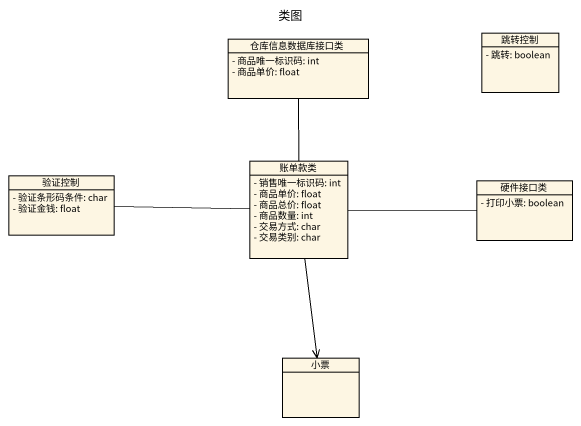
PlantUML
@startuml
title 类图
hide circle
hide empty members
skinparam classAttributeIconSize 0
class 跳转控制 {
  - 跳转: boolean
}
class 仓库信息数据库接口类 {
  - 商品唯一标识码: int
  - 商品单价: float
}
class 验证控制 {
  - 验证条形码条件: char
  - 验证金钱: float
}
class 账单款类 {
  - 销售唯一标识码: int
  - 商品单价: float
  - 商品总价: float
  - 商品数量: int
  - 交易方式: char
  - 交易类别: char
}
class 硬件接口类 {
  - 打印小票: boolean
}
class 小票
验证控制 -right- 账单款类
账单款类 -up- 仓库信息数据库接口类
账单款类 --> 小票
硬件接口类 -left- 账单款类
@enduml
